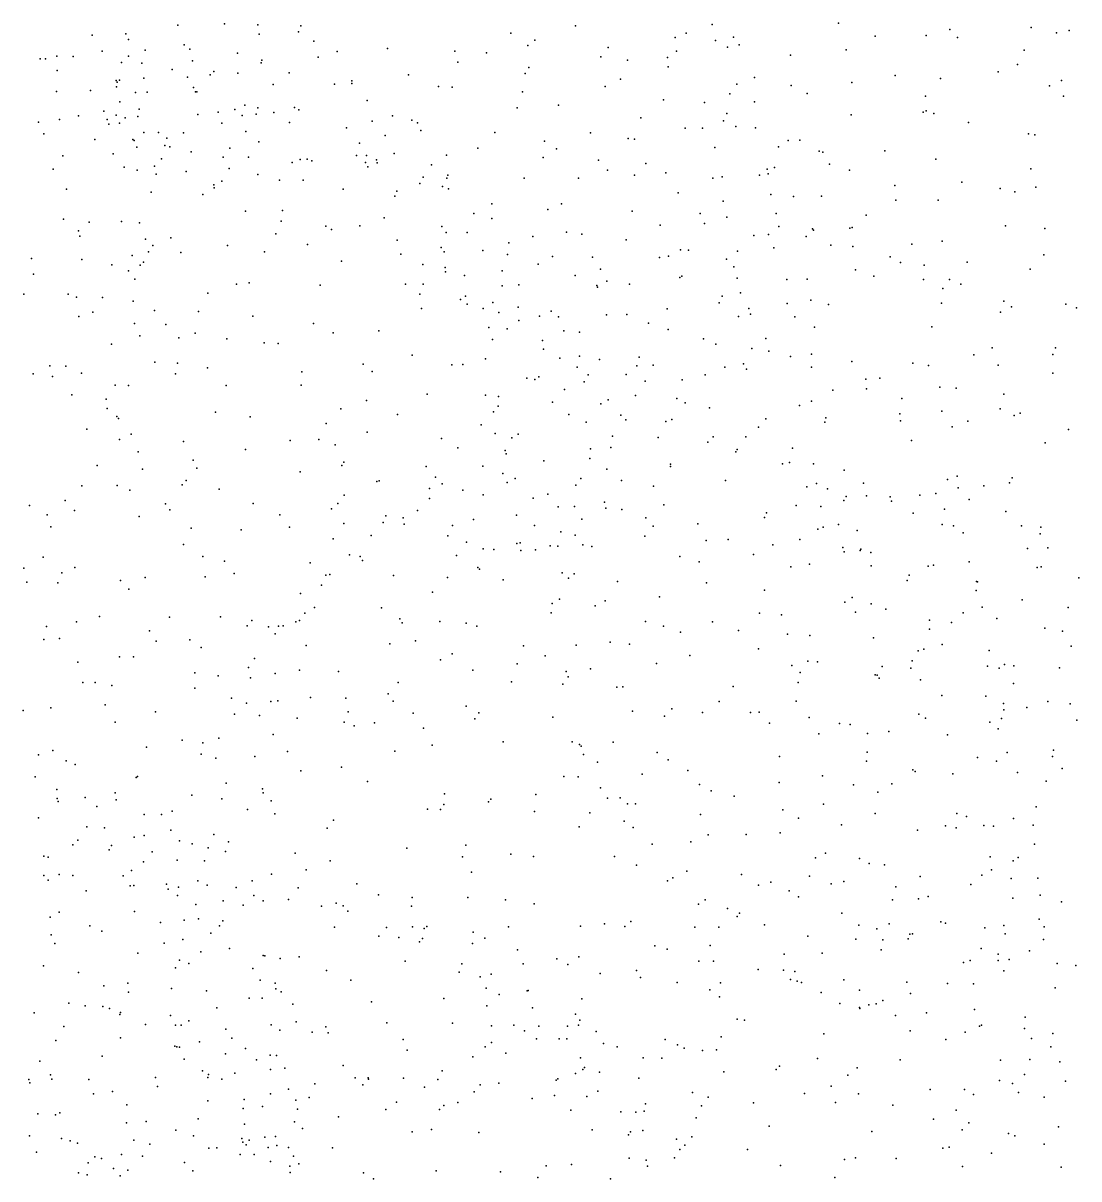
# Model space of a CAD drawing. Header units: metres. Extents: x -25 to 25, y -27.7 to 27.8.
# Drawn here: x -14.125 to -12.578, y 3.4 to 5.093 of the extents above; entities that cross this region are included whole.
import ezdxf

# ---------------------------------------------------------------- set-up
doc = ezdxf.new("R2010")
doc.units = ezdxf.units.M

msp = doc.modelspace()

# ---------------------------------------------------------------- linework, layer by layer
for p in [(-13.8983, 5.0906, 23.3593), (-13.8297, 5.0924, 24.5406), (-13.7811, 5.0908, -5.8698), (-13.7215, 5.0805, 22.0997), (-13.7182, 5.0894, -13.2187), (-13.3153, 5.0897, 22.1372), (-13.115, 5.0916, 22.0213), (-12.93, 5.0935, 15.6134), (-12.7669, 5.0843, 16.6229), (-12.6478, 5.0869, 24.297), (-12.6106, 5.0795, 9.078), (-12.5921, 5.0826, 16.4493), (-14.0239, 5.076, 22.1758), (-13.9745, 5.0777, -5.2588), (-13.9706, 5.0697, 19.9671), (-13.7792, 5.0772, -5.4919), (-13.6988, 5.0673, 24.5904), (-13.41, 5.0789, 6.2951), (-13.3751, 5.0685, 17.3903), (-13.1694, 5.0723, 17.3745), (-13.1534, 5.079, 16.129), (-13.11, 5.0682, 22.1387), (-13.0841, 5.073, 24.5821), (-12.8764, 5.0744, 16.823), (-12.8013, 5.0752, 24.399), (-12.7555, 5.0724, 16.8797), (-14.0093, 5.0525, 20.487), (-13.9461, 5.0541, 23.5353), (-13.889, 5.0616, 23.145), (-13.8808, 5.0552, 17.3647), (-13.8108, 5.0496, -3.2828), (-13.6648, 5.0517, 21.1818), (-13.591, 5.0561, 24.618), (-13.4921, 5.0524, 17.3797), (-13.4461, 5.0501, 22.2049), (-13.3855, 5.0607, -12.5688), (-13.2674, 5.0578, 22.2157), (-13.1675, 5.0526, 24.5991), (-13.0926, 5.0582, 21.7145), (-13.0757, 5.0616, -11.9837), (-13.0001, 5.0465, 17.1801), (-12.9187, 5.0546, 16.9587), (-12.6577, 5.0537, 8.9228), (-14.0999, 5.0413, 19.6257), (-14.0922, 5.041, -5.955), (-14.0755, 5.0449, 22.9636), (-14.0519, 5.0444, 17.379), (-13.981, 5.0357, 20.2228), (-13.9708, 5.0449, 20.7083), (-13.9509, 5.0349, 22.2153), (-13.8769, 5.0384, 24.4481), (-13.7761, 5.0352, 17.3547), (-13.7753, 5.039, -3.7569), (-13.6926, 5.0435, 22.1714), (-13.4879, 5.0363, 21.304), (-13.2785, 5.044, -11.7901), (-13.2393, 5.039, -12.3689), (-13.1804, 5.0433, 22.2353), (-13.1798, 5.0296, 21.4575), (-12.6676, 5.0329, 15.3329), (-14.0753, 5.0241, 23.9327), (-13.9483, 5.0127, 20.7828), (-13.9068, 5.0256, 20.875), (-13.8841, 5.0144, -11.6685), (-13.8509, 5.0178, 23.4307), (-13.8453, 5.0225, 22.2126), (-13.8105, 5.0202, 23.2103), (-13.7352, 5.0208, -5.6985), (-13.56, 5.0179, 22.2271), (-13.3892, 5.0197, 21.3518), (-13.3836, 5.0284, 22.2582), (-13.2496, 5.0116, 17.3705), (-13.0533, 5.0139, 15.8002), (-12.8469, 5.0169, 16.687), (-12.7804, 5.0124, 5.9669), (-12.6957, 5.0223, 9.201), (-14.0265, 4.9948, 24.1331), (-13.9886, 5.0096, 20.3395), (-13.9882, 5.0003, 20.423), (-13.9874, 5.0072, 20.5832), (-13.9839, 5.0097, 22.9892), (-13.8754, 4.9993, -4.1204), (-13.7584, 5.0036, 22.2305), (-13.6686, 5.0042, -11.7358), (-13.6434, 5.0052, 22.2386), (-13.6432, 5.009, 17.359), (-13.5161, 5.0007, -12.7901), (-13.4961, 4.9996, 24.5724), (-13.2721, 5.0005, 22.314), (-13.079, 5.0041, 22.0351), (-12.9992, 5.002, 24.4592), (-12.9105, 5.0064, 24.4038), (-12.6208, 5.0015, 16.4206), (-12.6031, 5.0092, 24.1896), (-14.0763, 4.9932, -4.4058), (-13.9833, 4.9784, 24.2258), (-13.9603, 4.9921, 20.1406), (-13.9434, 4.9925, -5.4306), (-13.8724, 4.9927, 23.5236), (-13.8704, 4.993, 23.0495), (-13.6208, 4.9799, -13.7578), (-13.3929, 4.993, 24.5713), (-13.1863, 4.9811, 22.3502), (-13.0891, 4.99, 17.2824), (-13.0532, 4.9781, 22.1707), (-12.9758, 4.9902, 17.0456), (-12.8026, 4.9865, 24.3081), (-12.6, 4.9865, -14.1675), (-14.0069, 4.9646, 17.3355), (-13.955, 4.9676, 20.0269), (-13.8392, 4.963, 17.3234), (-13.8149, 4.9669, 22.2961), (-13.8, 4.9732, -3.4547), (-13.7809, 4.9696, 23.0451), (-13.7574, 4.9624, 6.4316), (-13.7274, 4.9698, 23.2322), (-13.721, 4.9664, 23.1325), (-13.4011, 4.9695, 22.3681), (-13.3403, 4.9733, -14.1803), (-13.1262, 4.977, -11.8105), (-13.0938, 4.9611, 16.5159), (-12.8058, 4.9629, -14.2787), (-12.8017, 4.965, 8.7664), (-12.79, 4.9611, 16.5824), (-14.1027, 4.9482, -5.2731), (-14.0717, 4.9524, 22.6), (-14.0441, 4.9577, -2.9556), (-14.002, 4.9522, 23.9377), (-13.9992, 4.9454, 22.7964), (-13.9889, 4.9588, -5.7982), (-13.9836, 4.9467, 22.4362), (-13.9756, 4.9549, 20.5086), (-13.957, 4.9569, 23.7541), (-13.8692, 4.9597, 20.918), (-13.834, 4.947, 22.9447), (-13.8038, 4.9581, 23.4678), (-13.7833, 4.9599, 21.0446), (-13.7347, 4.948, 23.3756), (-13.6137, 4.9499, 21.2012), (-13.5837, 4.9575, 22.3521), (-13.5553, 4.9512, -13.9116), (-13.5468, 4.9475, 17.3456), (-13.2199, 4.9548, 21.4352), (-13.0983, 4.9504, -12.2101), (-12.9113, 4.959, 16.8039), (-12.7395, 4.9477, 9.4425), (-14.0947, 4.9312, 19.6192), (-13.948, 4.9332, 20.6993), (-13.9268, 4.9334, 24.1756), (-13.8898, 4.9328, 22.4504), (-13.7987, 4.9349, 22.4046), (-13.6509, 4.9403, 24.4716), (-13.5944, 4.9291, -13.0744), (-13.5423, 4.9364, 24.5015), (-13.4336, 4.9334, 21.3307), (-13.2933, 4.9328, 17.3597), (-13.1548, 4.9396, -14.2732), (-13.1295, 4.9397, 21.5734), (-13.0804, 4.9422, 21.9061), (-13.0514, 4.94, 24.4219), (-12.6515, 4.9313, 24.1428), (-12.6423, 4.9298, 9.7664), (-14.0201, 4.9231, -4.254), (-13.9642, 4.9231, 20.6091), (-13.9621, 4.9213, 24.0367), (-13.9585, 4.9117, 20.3019), (-13.9173, 4.9141, 20.8108), (-13.9143, 4.925, 22.7999), (-13.9098, 4.9125, 22.6618), (-13.8222, 4.9104, 20.9696), (-13.7794, 4.9194, 22.8681), (-13.6318, 4.9175, 23.1956), (-13.4587, 4.9105, 22.5211), (-13.3608, 4.9206, 24.4962), (-13.2383, 4.9245, 24.4796), (-13.2289, 4.9237, 22.4317), (-13.1114, 4.9115, 21.6584), (-13.0179, 4.9124, 17.0981), (-13.0037, 4.9213, 9.0283), (-12.9868, 4.9219, 16.9727), (-14.0667, 4.8989, 17.3253), (-13.9929, 4.9022, -5.6117), (-13.9223, 4.8949, 23.9252), (-13.879, 4.9049, 23.7459), (-13.8321, 4.8973, 23.6711), (-13.7945, 4.8969, 22.7081), (-13.7189, 4.8936, 21.0845), (-13.7087, 4.8941, 22.6771), (-13.6362, 4.8994, 23.0522), (-13.6219, 4.8994, 22.9388), (-13.6071, 4.8931, 17.313), (-13.5812, 4.9027, 22.5775), (-13.5046, 4.9, 22.6133), (-13.3626, 4.8966, 22.5596), (-13.3432, 4.9095, 6.1449), (-12.9582, 4.9058, 15.6631), (-12.953, 4.9044, 24.3048), (-12.862, 4.9063, 24.245), (-12.7872, 4.894, 8.5549), (-14.0808, 4.8796, -5.4479), (-13.9768, 4.8826, 17.291), (-13.9579, 4.878, 20.4529), (-13.9323, 4.884, 20.1605), (-13.8233, 4.8803, 17.2851), (-13.7306, 4.8893, 23.4867), (-13.702, 4.8919, 22.7893), (-13.6231, 4.8894, 22.8505), (-13.62, 4.8828, 23.3063), (-13.6059, 4.8888, 22.7223), (-13.5265, 4.8861, 21.2549), (-13.2817, 4.8927, 22.4946), (-13.2685, 4.8779, -12.5044), (-13.2122, 4.888, 17.3242), (-13.0345, 4.8797, 22.0511), (-13.0237, 4.8818, 22.1389), (-12.9432, 4.887, 8.7246), (-12.9138, 4.8781, 16.7146), (-12.6479, 4.88, 16.3784), (-13.93, 4.8724, 20.0697), (-13.8859, 4.8761, 24.0445), (-13.8337, 4.8618, -3.0387), (-13.7811, 4.8718, 24.2534), (-13.7492, 4.8636, 23.5733), (-13.7146, 4.8635, 17.2847), (-13.5386, 4.8678, 23.0181), (-13.504, 4.8665, 17.3181), (-13.5027, 4.8708, 22.7339), (-13.3908, 4.8662, 22.6501), (-13.3111, 4.8663, 21.3956), (-13.229, 4.871, 21.4431), (-13.1832, 4.8741, 24.3988), (-13.1141, 4.8663, 17.2635), (-13.1003, 4.8683, 22.392), (-13.0459, 4.8708, 22.3255), (-13.0332, 4.8726, 24.3169), (-12.7491, 4.8604, 16.446), (-14.0615, 4.8502, -11.4979), (-13.9372, 4.8457, 20.2448), (-13.8456, 4.8565, 20.9053), (-13.8449, 4.852, 23.807), (-13.6561, 4.8504, 24.3056), (-13.5774, 4.8473, 6.2208), (-13.5434, 4.8585, 23.1564), (-13.5105, 4.854, 24.3901), (-13.5016, 4.8508, 22.9024), (-13.1649, 4.8451, 22.4692), (-13.0291, 4.8426, 17.034), (-12.8473, 4.8556, 24.1713), (-12.6932, 4.8511, 24.0759), (-12.6713, 4.8461, -14.1499), (-12.6409, 4.8534, 10.0664), (-13.8618, 4.8422, -11.594), (-13.5803, 4.8402, -13.2884), (-13.4383, 4.8286, 21.3192), (-13.3361, 4.829, -11.6983), (-13.0992, 4.8328, 21.7957), (-12.9961, 4.8397, 24.2386), (-12.9551, 4.8402, 16.7894), (-12.8459, 4.8342, 16.566), (-12.7841, 4.8342, 9.6219), (-13.7993, 4.8178, -3.2883), (-13.7451, 4.8189, 23.6877), (-13.4646, 4.8146, -12.9357), (-13.3562, 4.8204, 24.3591), (-13.2325, 4.8179, 24.3274), (-13.1328, 4.8147, 21.6518), (-13.0934, 4.809, 9.2275), (-13.0215, 4.8145, 22.1938), (-12.8892, 4.812, 16.6394), (-14.0661, 4.8064, 19.6791), (-14.0284, 4.8017, -2.8998), (-13.981, 4.8031, 19.8632), (-13.9544, 4.801, 20.3733), (-13.7468, 4.8036, 24.0967), (-13.6816, 4.7959, 23.6288), (-13.6314, 4.7967, -11.6628), (-13.5957, 4.8081, 23.4532), (-13.5116, 4.7958, 23.2164), (-13.4379, 4.8073, 24.3273), (-13.1913, 4.7974, 21.57), (-13.1266, 4.8, 24.2686), (-13.0175, 4.7954, 16.9395), (-12.968, 4.7922, 24.1552), (-12.9131, 4.7932, -14.229), (-12.9098, 4.7941, -12.0873), (-12.6852, 4.7967, 16.3791), (-12.6273, 4.7926, 15.2002), (-14.0439, 4.7891, 17.2881), (-14.0421, 4.7815, 19.767), (-13.9458, 4.777, 20.1951), (-13.9086, 4.7792, -3.957), (-13.7548, 4.7846, 23.9504), (-13.6733, 4.791, 24.1648), (-13.5769, 4.7756, 17.2899), (-13.5051, 4.7869, -13.8196), (-13.4743, 4.7867, 6.109), (-13.3782, 4.7807, 21.3815), (-13.3284, 4.7872, 6.0399), (-13.3062, 4.7843, 24.2938), (-13.2414, 4.7759, 22.5558), (-13.054, 4.7824, 6), (-13.0328, 4.784, 22.1035), (-12.9775, 4.7808, -11.7187), (-12.9666, 4.7902, 8.5605), (-13.9414, 4.7586, 17.2652), (-13.935, 4.7676, 20.6768), (-13.8253, 4.7677, -3.6145), (-13.7712, 4.7583, 17.2614), (-13.7081, 4.7694, 23.7784), (-13.5125, 4.7649, 24.2471), (-13.5077, 4.7584, 23.3089), (-13.4513, 4.7603, 22.8542), (-13.4132, 4.7715, 22.7487), (-13.1615, 4.7614, 8.7838), (-13.15, 4.7607, -14.1786), (-13.078, 4.7594, 16.0019), (-13.0248, 4.7645, 22.2872), (-12.9413, 4.7681, 16.7174), (-12.9088, 4.7665, 24.085), (-12.8227, 4.7696, 8.4144), (-12.7778, 4.774, -11.9142), (-14.1126, 4.7489, -4.2517), (-14.0388, 4.7471, 6.2904), (-13.9654, 4.7531, 10.6162), (-13.9484, 4.7434, 20.1081), (-13.894, 4.7576, 20.8228), (-13.6582, 4.7448, 23.8803), (-13.5716, 4.7552, 21.2455), (-13.4152, 4.7546, -13.9656), (-13.349, 4.7514, 22.6902), (-13.2905, 4.7508, 21.4728), (-13.1925, 4.7501, 9.1192), (-13.1792, 4.7521, 22.4634), (-13.0939, 4.7479, 21.9175), (-12.8543, 4.7511, 15.4949), (-12.8392, 4.7428, 16.7307), (-12.7414, 4.7432, 16.4175), (-12.629, 4.7539, -11.7754), (-14.1101, 4.7255, 19.6677), (-13.9949, 4.7393, 10.8063), (-13.9708, 4.7306, 19.9803), (-13.9536, 4.7391, 20.5744), (-13.5393, 4.7401, 23.4727), (-13.5063, 4.7356, 21.302), (-13.5062, 4.7292, 24.1372), (-13.4783, 4.7238, 23.0351), (-13.4231, 4.7305, 17.3024), (-13.3704, 4.7406, 24.2319), (-13.3161, 4.7238, -12.7456), (-13.2787, 4.733, 24.1779), (-13.0833, 4.7365, 16.3303), (-12.9048, 4.732, 5.9861), (-12.8044, 4.7388, 23.9963), (-12.6488, 4.7333, 8.2816), (-13.9614, 4.7184, 20.2854), (-13.8123, 4.7111, 20.9621), (-13.7938, 4.713, 10.6484), (-13.6897, 4.7096, 17.266), (-13.5645, 4.7111, 23.7018), (-13.5386, 4.7109, 24.0542), (-13.4229, 4.7086, 24.0964), (-13.3983, 4.7101, -11.6226), (-13.2842, 4.7093, 22.6259), (-13.2832, 4.7069, 24.0879), (-13.2697, 4.7157, 17.2831), (-13.2361, 4.711, 21.6012), (-13.1624, 4.7207, 24.1114), (-13.1596, 4.7229, 21.7375), (-13.0785, 4.7197, 24.088), (-13.0059, 4.7177, 16.8664), (-12.9759, 4.7186, 16.7824), (-12.8783, 4.723, 16.5925), (-12.8052, 4.7179, 16.4765), (-12.7671, 4.718, 9.9381), (-12.7506, 4.7112, -14.098), (-14.1242, 4.6965, 17.3007), (-14.0589, 4.6963, 19.8179), (-14.0469, 4.6922, 10.2435), (-14.0088, 4.6917, 17.2638), (-13.8541, 4.6977, 6.1827), (-13.5435, 4.6966, 23.9048), (-13.4767, 4.6934, 23.6901), (-13.1005, 4.6934, 8.5616), (-13.0736, 4.6982, 22.0155), (-12.777, 4.7045, -11.6721), (-13.9639, 4.6863, 20.181), (-13.5411, 4.6753, 6.0106), (-13.484, 4.6887, 23.5913), (-13.4743, 4.6816, 23.3995), (-13.4506, 4.6756, -13.5269), (-13.4367, 4.6842, 23.9307), (-13.3996, 4.6775, 22.815), (-13.181, 4.675, 23.9728), (-13.1051, 4.6836, 22.3758), (-13.0614, 4.6755, 17.0482), (-13.0052, 4.6828, 8.438), (-12.9706, 4.6878, 16.5489), (-12.9444, 4.6814, 23.9672), (-12.779, 4.6834, -12.0707), (-12.6874, 4.6862, 16.7939), (-12.6763, 4.6778, 16.3562), (-12.5967, 4.6818, 23.8875), (-12.5812, 4.6765, 14.943), (-14.0434, 4.6637, 6.1255), (-14.0227, 4.6699, 19.9137), (-13.9323, 4.6724, 11.0142), (-13.868, 4.6711, 20.8657), (-13.7882, 4.6643, 10.9336), (-13.428, 4.6695, 23.8254), (-13.3986, 4.6581, 23.6819), (-13.3681, 4.6642, 23.8851), (-13.3512, 4.6717, 23.9732), (-13.3406, 4.6632, 17.2995), (-13.2698, 4.6664, 23.9221), (-13.2403, 4.6667, 22.5501), (-13.0765, 4.6638, 23.9343), (-13.0588, 4.667, 22.1221), (-12.9938, 4.6633, -14.1297), (-12.6924, 4.6703, 10.1996), (-13.9619, 4.6537, 20.3953), (-13.9157, 4.6518, 20.7642), (-13.8731, 4.6395, 10.222), (-13.6994, 4.6535, 6.0449), (-13.6704, 4.6397, -11.558), (-13.6038, 4.6428, 17.269), (-13.4426, 4.6476, 23.3174), (-13.4155, 4.6458, 23.5192), (-13.3324, 4.6427, 21.5214), (-13.3095, 4.641, 23.7785), (-13.2086, 4.654, 17.2467), (-13.1798, 4.6447, 21.8168), (-12.9653, 4.6482, 9.6125), (-12.7932, 4.6484, 23.9088), (-13.9955, 4.6233, 20.05), (-13.9538, 4.6356, 20.5524), (-13.897, 4.6325, 6.0481), (-13.8263, 4.6311, 17.2492), (-13.772, 4.6251, 21.0362), (-13.7512, 4.6243, -2.7917), (-13.4369, 4.6302, 22.944), (-13.364, 4.6285, -13.7815), (-13.1277, 4.631, 21.9584), (-13.1096, 4.6234, 17.1739), (-13.0367, 4.6315, -11.5475), (-13.555, 4.6071, 21.3225), (-13.3625, 4.6161, -13.3929), (-13.3098, 4.6054, -13.1938), (-13.0571, 4.6168, -12.3855), (-13.0321, 4.6127, 16.9142), (-13.0004, 4.6053, 16.034), (-12.9693, 4.6086, 16.7403), (-12.7318, 4.6077, 16.3964), (-12.7045, 4.6178, -11.5669), (-12.6156, 4.608, -12.0747), (-12.6118, 4.6177, 16.3228), (-14.0858, 4.5916, 17.2864), (-14.0627, 4.591, 5.9031), (-13.9321, 4.5967, -2.7114), (-13.8987, 4.5952, 11.1718), (-13.8548, 4.5886, -3.5988), (-13.6269, 4.5941, 10.9368), (-13.4965, 4.593, 17.2841), (-13.4808, 4.5932, 21.3951), (-13.4473, 4.6017, 23.0994), (-13.3386, 4.6029, 9.013), (-13.3128, 4.5897, 8.7564), (-13.2802, 4.6005, 21.7203), (-13.2254, 4.5916, 22.4779), (-13.222, 4.604, -12.7781), (-13.2015, 4.5925, 21.9402), (-13.0967, 4.5894, 22.2485), (-13.069, 4.5945, 23.8485), (-12.9696, 4.5897, 16.3882), (-12.9103, 4.5976, -12.2457), (-12.8211, 4.5952, 5.9668), (-12.798, 4.5919, 15.2476), (-12.6957, 4.5924, 23.8631), (-14.1105, 4.5795, -11.3885), (-14.0822, 4.5759, -2.6749), (-14.0393, 4.5805, -4.065), (-13.9017, 4.5798, 20.8136), (-13.7167, 4.5827, 10.2564), (-13.6136, 4.5831, 10.3936), (-13.3866, 4.5734, 23.4154), (-13.3693, 4.5754, 21.5927), (-13.2971, 4.5785, 23.6163), (-13.2411, 4.5789, 9.3558), (-13.1254, 4.5783, 8.4307), (-13.0647, 4.5864, 17.0494), (-12.8898, 4.5721, 9.9163), (-12.8696, 4.5736, 15.4865), (-12.6159, 4.5806, 23.831), (-13.9901, 4.5632, 20.1913), (-13.9705, 4.5627, 20.4004), (-13.8276, 4.5628, 5.9292), (-13.7177, 4.5629, 21.1349), (-13.3751, 4.5713, 22.7894), (-13.3316, 4.5566, 22.6776), (-13.3027, 4.5678, -13.645), (-13.2131, 4.569, 23.6983), (-13.1589, 4.5708, -13.9555), (-12.9384, 4.5557, 23.8359), (-12.8887, 4.5576, 16.6078), (-12.7813, 4.5602, -13.9355), (-12.7573, 4.5585, -12.1597), (-14.0539, 4.549, 20.0018), (-14.0032, 4.5424, 11.3457), (-13.622, 4.5408, 21.2833), (-13.5327, 4.5501, 11.1184), (-13.4473, 4.5485, 11.3385), (-13.4284, 4.5466, 23.2439), (-13.349, 4.5382, 21.8255), (-13.2676, 4.5417, 22.5488), (-13.2273, 4.5481, 17.2437), (-13.167, 4.5436, 22.1667), (-12.9695, 4.5399, 9.7774), (-12.8373, 4.5438, 23.8357), (-12.6874, 4.5497, 14.8892), (-14.0017, 4.5289, 9.9931), (-13.8429, 4.5235, 10.0545), (-13.6595, 4.5283, 11.4331), (-13.4354, 4.5242, 23.0162), (-13.4286, 4.5326, 11.497), (-13.2782, 4.536, 5.9254), (-13.1548, 4.5371, 9.5297), (-13.119, 4.5301, 23.7518), (-12.9871, 4.5334, 16.8249), (-12.8399, 4.5209, 16.5436), (-12.7784, 4.525, 16.4545), (-12.6928, 4.5287, 16.3746), (-12.6637, 4.5219, 10.45), (-13.9875, 4.5172, 20.3044), (-13.9855, 4.5141, 17.27), (-13.7921, 4.5169, -3.2941), (-13.6807, 4.5071, 10.1143), (-13.5761, 4.5201, 21.3603), (-13.4539, 4.5051, 5.8867), (-13.3251, 4.5203, 21.9343), (-13.2998, 4.509, 10.8742), (-13.2488, 4.5192, 8.5071), (-13.2418, 4.5123, 22.4455), (-13.183, 4.5097, -13.773), (-13.1741, 4.513, -13.0314), (-13.0365, 4.5137, 11.1895), (-12.9499, 4.509, 16.1742), (-12.9483, 4.5154, 16.7234), (-12.839, 4.511, 16.5307), (-12.7403, 4.5104, -13.7797), (-12.6725, 4.5186, 16.6667), (-14.0318, 4.4987, 20.1492), (-13.9668, 4.4914, 20.5145), (-13.621, 4.4942, 17.2897), (-13.4333, 4.4923, 21.7425), (-13.3995, 4.4913, 22.85), (-13.261, 4.4883, 22.1537), (-13.1137, 4.4875, 11.6692), (-13.0659, 4.4873, -11.4178), (-13.0471, 4.5014, 5.9433), (-12.7635, 4.502, 23.8066), (-12.5929, 4.4984, 14.7057), (-13.984, 4.4836, 11.55), (-13.8899, 4.4807, -2.5423), (-13.7335, 4.4821, 17.2767), (-13.6915, 4.4834, 21.203), (-13.6675, 4.4756, 11.6591), (-13.512, 4.4849, 17.2994), (-13.488, 4.4712, 21.5507), (-13.4086, 4.4859, 21.8728), (-13.2933, 4.47, 17.2799), (-13.2637, 4.4718, 11.7438), (-13.1942, 4.4866, 23.6372), (-13.1216, 4.4795, -13.2729), (-12.9972, 4.4709, 11.0206), (-12.8228, 4.4819, -11.4001), (-12.6271, 4.4788, -13.6118), (-13.9563, 4.4653, 20.6248), (-13.8759, 4.4532, 20.8782), (-13.7993, 4.4691, 21.0233), (-13.4183, 4.4673, 23.1906), (-13.4172, 4.4625, 9.0524), (-13.2945, 4.4558, 10.591), (-13.0806, 4.4657, 23.7007), (-13.0785, 4.4689, 17.095), (-14.0164, 4.4455, -3.9118), (-13.9501, 4.4399, -3.7192), (-13.8703, 4.4413, 5.8144), (-13.719, 4.4361, -11.4448), (-13.6578, 4.4456, 21.273), (-13.6552, 4.4502, -2.4191), (-13.5342, 4.444, 21.4731), (-13.4511, 4.4447, -11.4453), (-13.3618, 4.4522, 10.4068), (-13.2695, 4.4399, 22.225), (-13.1762, 4.4474, 17.219), (-13.1762, 4.444, 10.7852), (-13.012, 4.4481, -12.571), (-13.002, 4.4499, 8.1748), (-12.9666, 4.4478, -13.6847), (-12.9216, 4.4387, -12.4266), (-13.8862, 4.4237, 17.282), (-13.6066, 4.422, 21.3691), (-13.6032, 4.423, -2.9285), (-13.5204, 4.4285, 21.66), (-13.422, 4.4336, -2.4952), (-13.4154, 4.4206, 23.0917), (-13.4039, 4.4265, 10.2516), (-13.3076, 4.4265, 23.414), (-13.2479, 4.4233, 22.3423), (-13.0955, 4.4237, 9.7727), (-12.9623, 4.4192, -13.2758), (-12.8933, 4.4198, 16.0125), (-12.77, 4.4247, 11.1403), (-12.7562, 4.4298, 11.3354), (-12.6795, 4.4199, 10.6469), (-12.6756, 4.4276, 23.775), (-14.0389, 4.4157, 20.2568), (-13.9873, 4.4162, 20.4389), (-13.9689, 4.4093, 17.2908), (-13.892, 4.4169, -3.522), (-13.8377, 4.4109, 20.964), (-13.5296, 4.4119, 21.7537), (-13.5107, 4.4185, 21.8438), (-13.4807, 4.4095, -2.2714), (-13.4508, 4.4027, 22.0402), (-13.3561, 4.4033, 22.1672), (-13.3149, 4.4164, 22.614), (-13.2012, 4.4151, 23.5676), (-12.9766, 4.414, 9.9978), (-12.9459, 4.4111, 16.7609), (-12.7875, 4.4045, 14.8388), (-12.7547, 4.4125, -13.4277), (-12.7169, 4.4157, 16.5203), (-14.1155, 4.3868, 20.0469), (-14.0633, 4.394, 11.7268), (-13.9163, 4.3893, 20.8082), (-13.788, 4.3898, 21.0548), (-13.6636, 4.3897, -2.1768), (-13.6547, 4.4018, 9.9806), (-13.5294, 4.3972, 17.322), (-13.3774, 4.3975, 9.328), (-13.3169, 4.3853, -2.1793), (-13.2727, 4.3915, 22.4322), (-13.1861, 4.3878, -11.3467), (-12.992, 4.3867, -12.7702), (-12.9558, 4.3854, -13.0517), (-12.922, 4.3942, 15.4055), (-12.9186, 4.3998, 15.7414), (-12.8891, 4.401, 16.657), (-12.8543, 4.3996, 10.6827), (-12.8523, 4.3932, 11.7077), (-12.8107, 4.402, 23.7585), (-12.7382, 4.3957, 10.9594), (-14.0896, 4.3731, 20.136), (-14.0499, 4.3796, 17.3259), (-13.9548, 4.3708, 20.6609), (-13.9099, 4.3803, 11.8229), (-13.7486, 4.3733, 11.8758), (-13.6731, 4.382, 17.3152), (-13.5936, 4.3715, 21.6033), (-13.5682, 4.3686, 21.9271), (-13.5468, 4.3795, -2.0668), (-13.402, 4.3727, 17.3322), (-13.3407, 4.385, -2.6173), (-13.2711, 4.3828, -2.336), (-13.2475, 4.3808, 23.4823), (-13.2124, 4.3689, 10.4403), (-13.0385, 4.3692, -1.9237), (-13.0353, 4.3761, 17.0174), (-12.8204, 4.3756, 16.5492), (-12.7748, 4.3814, 16.3678), (-12.6846, 4.378, 16.4067), (-14.0843, 4.3558, -11.3656), (-13.8789, 4.3536, 20.8882), (-13.8055, 4.3513, -3.2689), (-13.7346, 4.3549, 21.1764), (-13.6552, 4.3605, 21.3116), (-13.5975, 4.3618, 11.9203), (-13.5668, 4.3595, 5.7979), (-13.4958, 4.3574, 22.1065), (-13.4647, 4.3664, 10.0665), (-13.3755, 4.3577, 23.1994), (-13.3061, 4.3667, 8.3666), (-13.2018, 4.3565, 17.2418), (-13.136, 4.36, 8.1849), (-12.9604, 4.3522, 10.2892), (-12.9522, 4.3553, 10.4942), (-12.9299, 4.359, 5.9097), (-12.778, 4.359, -13.2033), (-12.7613, 4.3573, -12.3918), (-12.6616, 4.3573, 14.6362), (-12.6334, 4.3551, 11.2519), (-13.6704, 4.3379, -3.062), (-13.6148, 4.3429, 21.8021), (-13.5028, 4.3422, 8.9925), (-13.3368, 4.3484, 5.8254), (-13.3159, 4.3432, 11.9785), (-13.2136, 4.3418, -1.8145), (-13.1239, 4.3354, 10.2191), (-13.0919, 4.3368, -2.1317), (-12.9867, 4.3368, -1.6952), (-12.9028, 4.3501, 23.7252), (-12.7471, 4.3466, 16.4817), (-12.6343, 4.3454, 11.4627), (-13.8902, 4.3298, 17.3296), (-13.4751, 4.3332, 17.3492), (-13.4506, 4.3233, 9.8855), (-13.4349, 4.3225, 8.5521), (-13.4013, 4.3312, 22.9315), (-13.3964, 4.3322, 23.0819), (-13.3958, 4.3211, 9.5213), (-13.3743, 4.3218, 22.8486), (-13.3528, 4.3277, 22.7397), (-13.3413, 4.3274, 22.3346), (-13.3047, 4.3292, 23.3726), (-13.2913, 4.3266, 9.9405), (-13.0261, 4.3294, 23.6561), (-12.9235, 4.3255, 15.1187), (-12.9215, 4.3189, 16.7912), (-12.898, 4.3207, -11.2124), (-12.8972, 4.3229, 11.9095), (-12.8828, 4.3179, -12.8805), (-12.653, 4.324, 11.6487), (-12.623, 4.3246, 5.827), (-14.0956, 4.3114, -3.9715), (-13.8618, 4.3123, -2.2056), (-13.8299, 4.3051, -11.3758), (-13.7042, 4.3027, 21.252), (-13.6468, 4.3144, 21.4677), (-13.6312, 4.3122, 9.8042), (-13.6274, 4.3064, 21.9639), (-13.4898, 4.3134, 8.7049), (-13.1626, 4.3121, 23.5407), (-13.1344, 4.3045, -2.3118), (-13.0544, 4.315, 11.9957), (-12.9727, 4.3009, 16.9182), (-12.7384, 4.3041, 23.7321), (-14.1242, 4.2949, 17.3833), (-14.0684, 4.2881, 9.5637), (-14.0492, 4.2961, 20.333), (-13.8157, 4.2872, 17.3503), (-13.6813, 4.285, 21.5759), (-13.6754, 4.2859, 21.8328), (-13.5822, 4.2841, 17.368), (-13.4587, 4.296, 12.0587), (-13.456, 4.2935, -1.8384), (-13.3352, 4.288, 23.255), (-13.3176, 4.2866, 22.5787), (-12.9996, 4.2972, 17.0004), (-12.8822, 4.2986, 7.975), (-12.8266, 4.2847, 16.6209), (-12.7987, 4.298, -13.0087), (-12.7905, 4.2995, -12.5479), (-12.639, 4.2958, 23.7258), (-12.6329, 4.2972, 16.4143), (-14.1196, 4.2743, 20.1356), (-14.074, 4.2734, -2.284), (-13.9823, 4.2771, 17.3577), (-13.9464, 4.2813, 20.7252), (-13.8582, 4.2822, 20.946), (-13.6876, 4.2702, 21.6838), (-13.5029, 4.2813, -2.8622), (-13.4217, 4.2779, 22.312), (-13.3259, 4.2806, 22.4179), (-13.2541, 4.2757, 23.4246), (-13.1235, 4.2736, 17.2007), (-12.8294, 4.2771, 16.0667), (-12.7278, 4.2753, 16.2554), (-12.7264, 4.2748, -1.9362), (-12.5776, 4.2811, -13.1204), (-13.9703, 4.2643, 20.6286), (-13.7185, 4.2579, -2.038), (-13.5251, 4.2601, 9.5888), (-13.1925, 4.2531, -2.4677), (-13.0384, 4.2626, 17.083), (-12.91, 4.2519, 12.0477), (-12.7281, 4.2624, 16.5103), (-13.6979, 4.2372, 17.3748), (-13.5997, 4.2369, 22.1724), (-13.3495, 4.2434, 22.7552), (-13.3391, 4.2496, 8.2561), (-13.2865, 4.24, 23.3503), (-13.272, 4.2471, -1.6492), (-12.9209, 4.245, 23.6739), (-12.8823, 4.2428, 14.8929), (-12.8606, 4.2351, 16.704), (-12.7194, 4.2378, -12.7597), (-12.6606, 4.2487, -12.9531), (-12.5933, 4.2373, -12.5803), (-14.0466, 4.2165, 20.4022), (-14.0131, 4.224, 20.4824), (-13.9106, 4.2232, 17.3764), (-13.836, 4.2239, 21.0089), (-13.7898, 4.2182, 12.1669), (-13.7255, 4.2166, 21.5365), (-13.7202, 4.2185, 21.364), (-13.7122, 4.229, 21.9605), (-13.573, 4.2209, 9.2566), (-13.5145, 4.2167, -11.2809), (-13.351, 4.2296, 23.1614), (-13.2129, 4.2168, 8.0833), (-13.1146, 4.2162, -1.5568), (-13.0458, 4.2293, 5.8407), (-13.0135, 4.2266, 23.6082), (-12.9051, 4.2308, 15.8005), (-12.7968, 4.219, 23.6882), (-12.7474, 4.2294, 11.9829), (-12.6978, 4.2214, -1.7901), (-14.0908, 4.2095, 17.4056), (-13.9397, 4.2032, 9.4666), (-13.7966, 4.2105, 17.3798), (-13.7652, 4.2089, 21.1572), (-13.7557, 4.199, 9.5085), (-13.7509, 4.2101, 21.7686), (-13.7438, 4.2107, 21.6498), (-13.5694, 4.2152, 12.1595), (-13.4755, 4.2147, 8.4002), (-13.46, 4.2101, 22.363), (-13.1863, 4.2101, 23.4646), (-13.1614, 4.2013, 12.1615), (-13.0766, 4.2036, 23.5553), (-12.7965, 4.2059, 14.7185), (-12.7642, 4.2154, 16.5896), (-12.6276, 4.207, 16.4571), (-12.6015, 4.203, -10.1952), (-14.0947, 4.1904, 20.2759), (-14.0719, 4.1919, 9.3795), (-13.93, 4.188, 20.8061), (-13.8806, 4.1903, 20.9155), (-13.5877, 4.1842, 8.7922), (-13.5499, 4.1888, 22.2874), (-13.3145, 4.1822, -11.1918), (-13.2648, 4.1867, 17.3265), (-13.2365, 4.1837, 23.3886), (-13.0046, 4.1986, 7.9312), (-12.972, 4.1962, 16.9896), (-12.8788, 4.1931, 16.7967), (-12.7781, 4.1834, -10.1842), (-13.9836, 4.1654, 20.5952), (-13.8643, 4.1787, -3.2818), (-13.7103, 4.1816, 22.0959), (-13.4961, 4.1694, 5.7577), (-13.3919, 4.1812, 22.4646), (-13.3599, 4.1664, 22.9439), (-13.1481, 4.167, 17.246), (-13.0474, 4.1769, 17.1349), (-12.813, 4.1741, -10.9771), (-12.8047, 4.1766, -2.1122), (-12.709, 4.1742, -9.9868), (-12.5888, 4.1809, 5.7619), (-14.045, 4.1572, 12.2206), (-13.9635, 4.165, 20.6801), (-13.7946, 4.1497, -11.3126), (-13.7859, 4.1626, 21.8606), (-13.5135, 4.1607, 17.4084), (-13.401, 4.1547, -1.6008), (-13.1965, 4.1552, -11.0756), (-12.9982, 4.1524, 23.571), (-12.9747, 4.159, 15.2501), (-12.9609, 4.1578, 12.1813), (-12.866, 4.1511, -10.3482), (-12.8241, 4.1488, 23.6392), (-12.822, 4.1593, 15.955), (-12.7115, 4.1515, 7.7807), (-12.6946, 4.1484, -10.4833), (-12.6866, 4.1541, 23.6657), (-12.6731, 4.1522, 16.5451), (-12.6059, 4.1489, 14.1086), (-13.8734, 4.1418, 17.4378), (-13.8393, 4.1375, 21.016), (-13.7918, 4.1346, 21.7228), (-13.7558, 4.1408, 21.561), (-13.7202, 4.1458, 17.4338), (-13.663, 4.1437, 9.1492), (-13.4658, 4.1458, -2.7955), (-13.3289, 4.1439, 23.1138), (-13.3261, 4.136, 22.6834), (-13.2934, 4.1476, 23.2395), (-12.9863, 4.142, 17.0535), (-12.8762, 4.1389, 7.8212), (-12.8734, 4.1383, 16.8608), (-12.8705, 4.1338, -10.8384), (-12.8098, 4.1316, 12.1541), (-14.0377, 4.1276, -3.6308), (-14.0195, 4.1276, 20.4952), (-13.9952, 4.1234, -2.1289), (-13.8735, 4.1194, 9.2995), (-13.5752, 4.1274, 17.4565), (-13.4093, 4.1285, 17.4117), (-13.3342, 4.1251, 22.8699), (-13.2551, 4.1205, 5.7677), (-13.246, 4.121, 23.3157), (-13.0845, 4.1218, 17.1944), (-12.9892, 4.1276, -1.4534), (-12.6736, 4.126, 14.4107), (-13.8197, 4.1045, 5.7277), (-13.7619, 4.0996, 21.2092), (-13.7515, 4.1007, 21.4162), (-13.7041, 4.1056, -3.0169), (-13.6522, 4.1047, 22.2395), (-13.5901, 4.1111, 8.4709), (-13.5827, 4.1004, 22.3249), (-13.105, 4.0998, 23.4601), (-12.992, 4.1004, -10.5796), (-12.7784, 4.1085, 16.718), (-12.7138, 4.1076, -1.641), (-12.6233, 4.0997, 12.0735), (-14.1251, 4.0864, -3.8637), (-14.0843, 4.0906, 18.7277), (-14.0048, 4.0949, 5.6908), (-13.9312, 4.0844, 20.8136), (-13.8152, 4.0814, 21.9688), (-13.7977, 4.0973, 21.6227), (-13.6485, 4.0847, 8.6788), (-13.5536, 4.0827, -1.6844), (-13.4758, 4.0929, 8.2069), (-13.4571, 4.0833, 12.3007), (-13.2319, 4.0856, -2.571), (-13.174, 4.0892, 7.925), (-13.1291, 4.0838, -10.8838), (-13.0591, 4.0836, -2.4185), (-13.0461, 4.0839, -10.741), (-12.8124, 4.0812, 16.805), (-12.6879, 4.0968, -10.655), (-12.6877, 4.0875, 16.6262), (-12.654, 4.0909, -9.7747), (-12.5906, 4.0962, -11.2674), (-13.9904, 4.0693, 20.5833), (-13.7787, 4.0792, 22.0977), (-13.7236, 4.0752, 8.9992), (-13.6544, 4.0693, 5.7132), (-13.6399, 4.0643, 17.5026), (-13.6102, 4.0685, 12.323), (-13.4631, 4.0742, 17.4528), (-13.3485, 4.0767, 8.0439), (-13.1852, 4.0782, 23.3647), (-13.0312, 4.0681, 23.4863), (-12.9728, 4.0765, 15.4546), (-12.9285, 4.0674, 15.7084), (-12.9129, 4.0659, 14.9079), (-12.8025, 4.0751, 23.5953), (-12.708, 4.0693, 16.0936), (-12.6912, 4.0748, -10.8916), (-12.5806, 4.0725, 13.1324), (-13.7587, 4.0514, 21.3062), (-13.5384, 4.0609, 17.4983), (-12.9588, 4.0526, -10.2018), (-12.8874, 4.0529, 23.5652), (-12.8561, 4.0556, 5.7643), (-12.7701, 4.0509, 14.6072), (-12.6958, 4.0598, -2.0838), (-13.9441, 4.0329, 12.3686), (-13.892, 4.0431, 20.9094), (-13.8617, 4.0393, 21.8878), (-13.8381, 4.0459, -3.1682), (-13.5254, 4.036, 22.4279), (-13.4216, 4.0404, -11.0658), (-13.3202, 4.0408, 22.6413), (-13.3096, 4.0367, 22.9795), (-13.3069, 4.0341, 22.8199), (-13.2604, 4.04, 23.2097), (-14.1024, 4.0218, 18.5107), (-14.0817, 4.0278, 18.904), (-14.0621, 4.0127, 17.5682), (-13.8639, 4.0224, 21.739), (-13.8427, 4.0169, 21.0293), (-13.7854, 4.0194, 21.4497), (-13.7378, 4.0266, 17.5336), (-13.5801, 4.027, -11.1565), (-13.3039, 4.0223, 17.4175), (-13.1956, 4.0251, 17.33), (-13.1795, 4.0141, 23.3071), (-13.0165, 4.0191, 17.1705), (-12.8878, 4.0256, 17.0011), (-12.726, 4.0178, 23.5753), (-12.6825, 4.0249, 7.663), (-12.6161, 4.0193, 16.6222), (-12.6146, 4.0286, 13.6951), (-14.0486, 4.0076, 20.45), (-13.7178, 3.9982, 22.2621), (-13.6586, 4.0033, 8.3691), (-13.283, 4.0108, -10.8958), (-13.1509, 3.9985, 5.7292), (-12.8888, 4.0124, 7.7209), (-12.821, 3.9998, -2.2189), (-12.8178, 3.9971, 16.9172), (-12.6984, 4.0121, 16.7154), (-12.6023, 4.0016, -11.1219), (-14.1074, 3.9895, 20.2903), (-13.9593, 3.9886, 18.7127), (-13.9574, 3.99, 20.7374), (-13.8276, 3.9801, 17.5791), (-13.6202, 3.9823, 17.5739), (-13.3324, 3.99, 5.6956), (-13.3115, 3.9893, -1.4047), (-13.2179, 3.9934, 12.3789), (-13.0171, 3.9812, 23.4376), (-12.9535, 3.9908, 23.4949), (-12.8516, 3.9789, 23.5231), (-12.7626, 3.994, 16.8388), (-12.6676, 3.9955, -9.6125), (-12.6258, 3.9831, 13.3175), (-14.0759, 3.9709, 18.4278), (-13.9904, 3.9659, 20.595), (-13.8777, 3.9625, 21.665), (-13.7743, 3.9719, 22.1932), (-13.7733, 3.9661, 21.2502), (-13.5074, 3.9645, -1.5267), (-13.3734, 3.9633, 22.5593), (-13.279, 3.9733, 22.7528), (-13.1337, 3.978, -10.3459), (-13.1165, 3.9687, 23.3411), (-12.908, 3.9777, 12.3636), (-12.8721, 3.9669, 15.8233), (-14.0753, 3.9575, 20.3744), (-14.0735, 3.953, 17.6604), (-14.0339, 3.9592, 18.8872), (-14.0172, 3.9459, 9.0377), (-13.9888, 3.9558, 18.4837), (-13.8337, 3.957, 8.9358), (-13.7617, 3.9543, 8.6493), (-13.5083, 3.9487, -2.7109), (-13.4431, 3.9526, 22.4905), (-13.4393, 3.9565, 17.5363), (-13.2687, 3.9582, 22.9253), (-13.25, 3.9585, 23.0541), (-13.2394, 3.9498, -10.5227), (-13.2273, 3.9498, 23.1461), (-13.083, 3.9609, 17.2606), (-12.9519, 3.9495, 15.6088), (-12.6401, 3.9456, -9.4529), (-14.1024, 3.9292, 18.3427), (-13.9475, 3.934, 5.6336), (-13.9221, 3.9343, 20.8414), (-13.9064, 3.9392, 17.6442), (-13.7963, 3.9416, -11.1656), (-13.756, 3.9353, -1.7998), (-13.5322, 3.9419, 12.4374), (-13.5134, 3.9413, -10.9907), (-13.3756, 3.9385, -2.5967), (-13.2945, 3.9367, 22.6252), (-13.1322, 3.9341, 17.3238), (-13.0116, 3.9411, 17.2053), (-12.9887, 3.929, 5.7156), (-12.8761, 3.9356, 17.0647), (-12.7563, 3.9355, 14.138), (-12.7423, 3.9315, 13.9711), (-12.6734, 3.9282, 16.7955), (-14.0317, 3.9162, 20.4728), (-14.006, 3.9149, 18.3827), (-13.9084, 3.9113, 18.4884), (-13.6795, 3.9141, 17.6665), (-13.6701, 3.926, 22.3332), (-13.3099, 3.9162, 17.4904), (-13.244, 3.9244, -2.5097), (-13.2311, 3.9151, 22.8439), (-12.9257, 3.9191, -7.9858), (-12.773, 3.9178, 14.3641), (-12.7574, 3.9145, -7.8733), (-12.7171, 3.9183, -1.459), (-12.7029, 3.9169, 12.3467), (-12.6448, 3.9184, 23.4902), (-14.045, 3.8966, 18.9489), (-13.9621, 3.9012, -1.9665), (-13.9476, 3.9032, 20.7646), (-13.896, 3.8955, 21.7282), (-13.8455, 3.9048, 22.1084), (-13.1462, 3.8942, 23.2037), (-13.1208, 3.9045, -10.1823), (-13.0652, 3.905, 23.311), (-13.0154, 3.9073, -8.1862), (-12.8144, 3.911, -9.706), (-14.0523, 3.8898, -3.5368), (-13.9988, 3.8824, 12.4928), (-13.9955, 3.8887, 17.7273), (-13.9359, 3.8797, 18.3518), (-13.8772, 3.891, 22.0241), (-13.854, 3.8855, 18.4238), (-13.8283, 3.8798, 21.4834), (-13.8242, 3.8941, 21.0721), (-13.7264, 3.8776, 5.6158), (-13.5626, 3.8849, 17.7067), (-13.4764, 3.8894, 17.633), (-13.2031, 3.8908, 22.9909), (-12.949, 3.8776, 7.6419), (-12.6425, 3.8909, 13.0096), (-14.0949, 3.8731, 18.2283), (-14.0883, 3.8718, 17.801), (-13.9485, 3.8649, -3.2767), (-13.8991, 3.8671, 21.9392), (-13.8591, 3.8663, 17.7527), (-13.6749, 3.8661, 17.7382), (-13.4809, 3.8721, 22.4699), (-13.41, 3.8761, -10.747), (-13.3772, 3.8726, 17.578), (-13.2584, 3.8725, -10.3334), (-12.9639, 3.8709, 15.3473), (-12.899, 3.8699, 23.4104), (-12.885, 3.8626, 17.1423), (-12.8627, 3.8607, 14.7157), (-12.7076, 3.8723, 16.9183), (-12.674, 3.8661, 13.5799), (-12.6665, 3.8713, 13.1682), (-14.0946, 3.8446, 18.0619), (-14.0723, 3.8463, 17.9348), (-14.0524, 3.8446, 18.1497), (-13.9784, 3.8444, 17.809), (-13.9664, 3.8524, 20.6757), (-13.761, 3.847, 22.249), (-13.7104, 3.853, 18.5556), (-13.4679, 3.8499, 5.5892), (-13.2259, 3.8598, 22.6646), (-13.1521, 3.8513, 17.3872), (-13.072, 3.8462, -10.0141), (-12.9726, 3.8438, -1.2573), (-12.8101, 3.8436, 23.4024), (-12.7199, 3.8451, 5.6099), (-12.7056, 3.8529, 23.4311), (-14.0886, 3.8381, 20.2982), (-13.9684, 3.8297, 18.1616), (-13.9628, 3.8303, 18.918), (-13.9148, 3.832, 20.8501), (-13.8971, 3.8276, 17.8888), (-13.8688, 3.8369, 18.8037), (-13.8554, 3.8308, 18.2498), (-13.8128, 3.8273, 17.8723), (-13.7894, 3.8372, 18.3082), (-13.7217, 3.827, 8.1783), (-13.6358, 3.8324, 22.3792), (-13.1808, 3.8368, 12.4936), (-13.1726, 3.8412, 22.8287), (-13.0474, 3.8307, -8.3893), (-13.0289, 3.8349, 23.255), (-12.9405, 3.8325, 23.3473), (-12.9222, 3.8359, 15.0144), (-12.8458, 3.8282, -9.5792), (-12.7361, 3.8317, -8.219), (-12.677, 3.8402, -2.1383), (-12.6379, 3.8408, -9.1899), (-14.0329, 3.8224, 5.5587), (-13.9126, 3.8249, 21.7739), (-13.8987, 3.8155, 18.1014), (-13.7867, 3.8155, 18.751), (-13.7362, 3.8098, -1.6177), (-13.6041, 3.8163, -1.4657), (-13.5549, 3.8128, 17.8325), (-13.4734, 3.8128, 12.5096), (-13.0024, 3.8223, 17.2648), (-12.9887, 3.8138, -9.8846), (-12.8126, 3.8105, -8.4323), (-12.7985, 3.8143, 17.0777), (-12.6744, 3.8116, 13.3541), (-12.6346, 3.8162, 16.891), (-13.8721, 3.8025, 20.9484), (-13.8317, 3.8078, 17.994), (-13.8024, 3.8016, 12.545), (-13.7734, 3.8075, 18.0887), (-13.6875, 3.7998, 18.1205), (-13.6663, 3.8043, 18.3401), (-13.6558, 3.8005, 17.9436), (-13.5559, 3.7999, -2.6624), (-13.418, 3.809, -10.5764), (-13.376, 3.8035, 22.5413), (-13.1354, 3.8029, 22.9541), (-13.1255, 3.809, -1.2294), (-13.0926, 3.7963, 23.0645), (-12.8508, 3.8091, -2.2587), (-12.6032, 3.8062, -1.4126), (-14.0853, 3.784, -8.5255), (-14.072, 3.7911, -1.9471), (-13.962, 3.7922, -11.0986), (-13.9235, 3.7762, 8.6444), (-13.889, 3.7795, 22.0808), (-13.8682, 3.7812, 18.877), (-13.8324, 3.7786, -3.0377), (-13.6489, 3.7924, 18.2434), (-13.2344, 3.7773, -10.1351), (-13.0787, 3.7847, 5.5824), (-13.0752, 3.7897, 17.349), (-12.9249, 3.7895, 17.2141), (-12.7799, 3.7769, 15.8818), (-12.6356, 3.7807, 23.3483), (-14.0273, 3.7712, 20.4403), (-14.0096, 3.7635, 19.0143), (-13.8498, 3.7605, -1.7189), (-13.8374, 3.7709, 21.4687), (-13.6686, 3.7692, 18.7135), (-13.5924, 3.7687, 18.6514), (-13.5544, 3.7695, 18.0954), (-13.5374, 3.767, 18.4469), (-13.5332, 3.7701, 17.9716), (-13.4656, 3.7619, 22.4848), (-13.4135, 3.7698, 17.7557), (-13.3082, 3.7708, 22.5789), (-13.2731, 3.7738, 17.5655), (-13.243, 3.7701, 7.6948), (-13.1406, 3.769, 17.4295), (-13.1054, 3.7693, 22.8005), (-13.0385, 3.7726, -8.5908), (-12.9, 3.7723, 23.2758), (-12.8738, 3.7667, -8.6571), (-12.8559, 3.7742, -9.4102), (-12.8254, 3.7591, -9.026), (-12.8215, 3.7593, 14.0029), (-12.773, 3.7749, 23.3235), (-12.7157, 3.7682, 12.5174), (-12.6876, 3.7718, 7.4841), (-12.6858, 3.7594, -7.9029), (-12.6286, 3.7695, 16.0435), (-14.084, 3.7581, 20.2668), (-14.0784, 3.745, -3.5877), (-13.9182, 3.7458, -8.8411), (-13.891, 3.7511, -8.6551), (-13.6039, 3.7561, 22.4092), (-13.5742, 3.7538, 7.9018), (-13.5441, 3.7477, 18.5854), (-13.5397, 3.7527, 18.2508), (-13.4665, 3.7454, -1.2641), (-13.4485, 3.7529, 17.8466), (-13.1994, 3.7418, 17.5194), (-13.1181, 3.7423, -7.9466), (-12.9747, 3.7558, 23.1847), (-12.9047, 3.7515, -8.8396), (-12.8652, 3.7507, 14.8395), (-12.8276, 3.7519, 17.164), (-12.6297, 3.7509, 16.9573), (-13.9569, 3.7309, 20.6635), (-13.8645, 3.7331, 21.5636), (-13.8226, 3.7378, 21.0349), (-13.7733, 3.7278, 21.2748), (-13.7707, 3.727, -2.8971), (-13.7203, 3.7259, -8.6363), (-13.4006, 3.7357, -10.2838), (-13.3104, 3.7258, -8.3007), (-13.1812, 3.7369, -8.6434), (-13.0095, 3.7296, 23.0111), (-12.954, 3.731, 7.5518), (-12.8673, 3.7361, 14.3179), (-12.7207, 3.738, -1.2457), (-12.6957, 3.7297, -8.5375), (-12.65, 3.7345, 12.9082), (-14.095, 3.7124, 20.1825), (-13.9016, 3.7096, 21.9515), (-13.8959, 3.7207, 21.6639), (-13.882, 3.7157, 20.887), (-13.7886, 3.7085, 21.3669), (-13.7481, 3.7234, 5.5202), (-13.5653, 3.7193, -10.6884), (-13.4822, 3.7156, 18.1485), (-13.392, 3.7155, 22.5024), (-13.3428, 3.7227, 17.7494), (-13.3266, 3.7144, 12.5697), (-13.1345, 3.7194, -9.8922), (-13.1134, 3.7192, 22.667), (-12.7465, 3.7172, 23.2403), (-12.7371, 3.7202, 17.1041), (-12.6957, 3.7203, -8.3593), (-12.6797, 3.722, -8.1107), (-12.6094, 3.7157, 23.2353), (-12.5821, 3.7132, -8.8119), (-14.0441, 3.7028, 19.1128), (-13.7775, 3.6916, -8.9832), (-13.6802, 3.7055, 22.3329), (-13.6445, 3.6916, -8.766), (-13.486, 3.7031, 18.5348), (-13.4553, 3.6964, 18.4426), (-13.4392, 3.7004, -8.4323), (-13.2791, 3.7011, 17.6914), (-13.2258, 3.7056, 22.5802), (-13.22, 3.6956, 17.6017), (-13.0477, 3.7072, -7.7149), (-13.0107, 3.7062, 22.7235), (-13.0005, 3.6923, 17.3637), (-12.9939, 3.704, 22.9323), (-12.9219, 3.6922, 17.2923), (-12.6878, 3.7053, 13.1866), (-14.0069, 3.6833, -8.3172), (-13.9717, 3.6873, 20.553), (-13.9707, 3.6741, -9.2866), (-13.9075, 3.6791, 20.8063), (-13.8562, 3.6757, 22.0967), (-13.7555, 3.6873, -1.4698), (-13.7549, 3.6788, 8.0466), (-13.7467, 3.6746, -8.4496), (-13.4462, 3.68, 18.3258), (-13.3861, 3.6758, 17.946), (-13.3846, 3.6765, -8.7402), (-13.1665, 3.6882, -8.8268), (-13.1187, 3.6773, 17.5007), (-13.1029, 3.6876, 5.462), (-12.9904, 3.6901, -9.0815), (-12.9843, 3.6883, -9.4831), (-12.8991, 3.6767, 15.1815), (-12.8297, 3.6885, 23.1668), (-12.7701, 3.6865, 5.4658), (-12.732, 3.6859, -2.2065), (-12.6126, 3.6802, 12.5944), (-14.0583, 3.6578, 8.7059), (-13.7937, 3.6653, 18.9155), (-13.7746, 3.6651, 21.1096), (-13.6143, 3.6599, 18.7959), (-13.5086, 3.6646, 18.689), (-13.4275, 3.6706, 18.1983), (-13.3062, 3.6643, 22.5149), (-13.1042, 3.6673, -8.9737), (-12.9552, 3.6734, -1.1427), (-12.9279, 3.6574, 22.728), (-12.8652, 3.6616, 23.0262), (-12.8244, 3.6719, 7.4737), (-14.1091, 3.6438, 19.2772), (-14.034, 3.6539, -9.4706), (-14.0082, 3.6527, 12.6042), (-13.9984, 3.6499, -3.3746), (-13.9834, 3.6412, 19.0992), (-13.9823, 3.6439, 8.5232), (-13.8411, 3.651, 20.9348), (-13.7297, 3.6565, -10.8005), (-13.4454, 3.6539, 18.5949), (-13.3787, 3.6509, 7.6909), (-13.3153, 3.6416, -9.9468), (-12.8994, 3.6513, -7.5292), (-12.8985, 3.65, 22.857), (-12.8855, 3.6555, 15.5263), (-12.8746, 3.6569, 14.9833), (-12.8011, 3.6438, -1.1204), (-12.7306, 3.6484, 23.0907), (-14.0653, 3.6237, 20.165), (-13.9457, 3.6267, 20.6218), (-13.909, 3.6397, -1.5904), (-13.9015, 3.6255, 8.252), (-13.8934, 3.6256, 21.9181), (-13.8821, 3.632, 21.7008), (-13.7616, 3.6263, -9.2227), (-13.7247, 3.6303, 22.2683), (-13.6813, 3.6233, 7.9051), (-13.5918, 3.629, -8.9917), (-13.4958, 3.6283, 22.442), (-13.4388, 3.6246, 5.3769), (-13.4059, 3.6257, 22.4766), (-13.3691, 3.624, 18.2878), (-13.327, 3.6242, -1.0824), (-13.3111, 3.6255, 17.9123), (-13.3092, 3.6328, -8.9342), (-13.0785, 3.6344, 12.6074), (-13.0677, 3.6329, -9.3217), (-12.8465, 3.6395, 22.7513), (-12.7233, 3.6241, 17.175), (-12.7203, 3.6254, 22.9684), (-12.6563, 3.6375, 23.0235), (-13.9823, 3.6068, -9.6139), (-13.828, 3.6196, -9.3633), (-13.8194, 3.6067, 5.4391), (-13.7487, 3.6184, 21.2319), (-13.7012, 3.6153, -8.3116), (-13.6778, 3.6144, 18.8895), (-13.3902, 3.6174, 18.5419), (-13.2852, 3.6161, -7.9864), (-13.1019, 3.6083, 7.5493), (-12.9514, 3.6127, 22.6028), (-12.8248, 3.6172, 17.2736), (-12.7443, 3.6151, 13.7108), (-12.6571, 3.6206, 22.8315), (-12.6157, 3.6136, -1.1146), (-14.0773, 3.6033, -1.7245), (-13.9026, 3.5949, 20.7577), (-13.9, 3.5936, -10.8601), (-13.8958, 3.5933, -3.152), (-13.8665, 3.6014, 20.8542), (-13.7992, 3.5913, 18.9826), (-13.5682, 3.6047, 22.4057), (-13.448, 3.5938, 18.7065), (-13.4386, 3.6001, -9.0252), (-13.3728, 3.6057, -8.1211), (-13.3395, 3.6055, 18.1916), (-13.3282, 3.6058, 18.0853), (-13.2743, 3.5985, -9.0865), (-13.2542, 3.594, -2.4196), (-13.1838, 3.6045, -7.7722), (-13.1661, 3.5968, 17.6781), (-13.1563, 3.5919, -9.4621), (-13.1087, 3.5894, 17.5869), (-12.7726, 3.6045, -7.4335), (-12.6469, 3.606, 22.7033), (-12.6186, 3.5939, 17.0836), (-14.1006, 3.573, -3.7371), (-14.0091, 3.58, 20.2646), (-13.8892, 3.5757, 21.829), (-13.8285, 3.5838, 22.1079), (-13.783, 3.5746, 20.997), (-13.7628, 3.5818, 21.3667), (-13.7539, 3.5812, -2.8322), (-13.5622, 3.589, -1.1105), (-13.4661, 3.579, -9.9459), (-13.4177, 3.5847, 12.5991), (-13.3082, 3.5775, -9.7181), (-13.2162, 3.5778, 17.7896), (-13.1888, 3.5774, 5.2505), (-13.1294, 3.5885, -1.048), (-12.9606, 3.5766, 17.4402), (-12.8396, 3.575, 22.5876), (-12.6927, 3.5744, 15.8401), (-12.6497, 3.5753, 13.022), (-13.8622, 3.5589, 21.9776), (-13.7625, 3.5608, -10.6798), (-13.7415, 3.5626, -9.6469), (-13.6559, 3.5667, -9.4012), (-13.5108, 3.5587, 7.7215), (-13.3049, 3.5608, -9.3308), (-13.3022, 3.5638, 18.3245), (-13.2801, 3.5566, 18.1501), (-13.098, 3.557, -2.3759), (-13.0214, 3.5605, 17.5222), (-13.0165, 3.5653, 22.5334), (-12.9024, 3.563, 14.1596), (-12.6056, 3.5719, -8.2614), (-14.1167, 3.5461, 8.5426), (-14.1151, 3.5412, -9.8375), (-14.085, 3.5527, 19.3501), (-14.0831, 3.5464, 20.0153), (-14.0287, 3.5462, -1.5381), (-13.9309, 3.5487, 20.5874), (-13.8543, 3.549, 19.0676), (-13.8534, 3.5531, 21.6483), (-13.8337, 3.5465, -3.0119), (-13.815, 3.5553, 21.5596), (-13.6976, 3.5396, -9.977), (-13.6385, 3.5486, 22.3257), (-13.6191, 3.5486, -2.6351), (-13.6189, 3.5466, -10.1735), (-13.5675, 3.548, -9.8047), (-13.5174, 3.5458, -9.4696), (-13.4279, 3.5407, 22.4387), (-13.3437, 3.545, 22.4735), (-13.3414, 3.5471, 18.6334), (-13.3153, 3.5548, -9.5043), (-13.2225, 3.548, 17.9098), (-12.9161, 3.5524, 22.5299), (-12.6939, 3.5446, 13.5184), (-12.6751, 3.5402, 22.5809), (-12.6574, 3.5531, -7.611), (-12.5974, 3.5435, -8.0338), (-14.0219, 3.5249, 20.136), (-13.9941, 3.5286, 19.231), (-13.9281, 3.5358, -9.8263), (-13.7625, 3.525, 21.4802), (-13.7361, 3.532, 21.1511), (-13.6271, 3.5381, -8.1711), (-13.5366, 3.5346, 18.874), (-13.4642, 3.5277, 18.8034), (-13.4551, 3.5383, 5.2484), (-13.3464, 3.5225, 7.5988), (-13.2827, 3.5289, 18.4553), (-13.1438, 3.527, 22.4908), (-12.9799, 3.5255, 7.4654), (-12.9406, 3.5364, -0.9977), (-12.9007, 3.525, 5.1004), (-12.7955, 3.5313, 13.8303), (-12.7452, 3.5311, 17.2757), (-12.7321, 3.524, 12.6527), (-12.6663, 3.527, 13.3152), (-13.9729, 3.5091, -1.3628), (-13.8541, 3.5146, -1.195), (-13.8009, 3.5167, 20.8971), (-13.7744, 3.5065, 19.0438), (-13.7252, 3.5158, 21.3182), (-13.7059, 3.5195, -10.4877), (-13.5779, 3.5126, -0.1399), (-13.5084, 3.5079, -8.0068), (-13.4879, 3.5122, -2.5166), (-13.3788, 3.5181, 18.7195), (-13.2989, 3.5213, 18.5422), (-13.2127, 3.5104, 18.0123), (-13.1307, 3.5074, 5.0046), (-13.121, 3.5199, 17.7346), (-13.0546, 3.5119, 17.6414), (-12.9344, 3.5124, 17.4897), (-12.8505, 3.5084, -2.2942), (-12.6285, 3.5203, 17.1516), (-14.1034, 3.4959, 19.7403), (-14.0775, 3.4944, 19.4668), (-14.0714, 3.4973, 19.9392), (-13.8684, 3.4884, 19.1613), (-13.8025, 3.5035, 22.0728), (-13.7228, 3.5027, 22.182), (-13.663, 3.4913, 22.2443), (-13.5932, 3.5021, -0.3809), (-13.5146, 3.5021, -0.8433), (-13.3223, 3.5009, -0.8594), (-13.2489, 3.4985, 22.4581), (-13.2272, 3.4981, 18.2242), (-13.2146, 3.4994, 18.1092), (-13.1384, 3.49, 17.8451), (-12.7576, 3.5011, 15.6054), (-13.9737, 3.4823, -3.3802), (-13.9447, 3.4845, 20.2695), (-13.9012, 3.4718, 20.483), (-13.8005, 3.4805, 21.6375), (-13.7273, 3.484, 21.0779), (-13.7156, 3.4744, 21.4064), (-13.5263, 3.4729, 22.3505), (-13.2912, 3.4722, 18.6552), (-13.2169, 3.4714, 18.4136), (-13.0317, 3.4777, 12.6564), (-12.7909, 3.4877, 15.4407), (-12.7489, 3.4723, 7.3873), (-12.7389, 3.4827, -0.9244), (-12.6075, 3.4765, 22.5709), (-14.1158, 3.4637, 12.6015), (-14.0689, 3.4596, 19.5948), (-14.0562, 3.4561, 17.0772), (-13.963, 3.4569, -7.9779), (-13.8753, 3.4635, 20.6004), (-13.8044, 3.4598, -10.1149), (-13.803, 3.4543, 17.0412), (-13.7937, 3.4571, 16.8316), (-13.7706, 3.4616, 7.8988), (-13.7554, 3.4625, -10.3175), (-13.5548, 3.4692, 12.619), (-13.4572, 3.4685, -0.6778), (-13.2379, 3.465, 18.5035), (-13.2347, 3.4692, -7.5554), (-13.1674, 3.4584, 22.4446), (-13.145, 3.462, 17.9609), (-12.8812, 3.4698, 14.0317), (-12.6809, 3.467, 22.4983), (-12.6715, 3.4636, -7.4413), (-14.1056, 3.4395, -1.4356), (-14.0452, 3.4525, 8.3433), (-13.9394, 3.4512, 5.4437), (-13.8531, 3.4453, -1.0375), (-13.8413, 3.446, 20.6859), (-13.798, 3.4501, 21.941), (-13.766, 3.4463, -0.9093), (-13.7531, 3.4495, 20.9229), (-13.7359, 3.4465, 21.5317), (-13.6718, 3.4458, -0.6427), (-13.1627, 3.4436, 18.1687), (-13.1553, 3.4497, 18.0733), (-13.0634, 3.4436, 17.8205), (-12.7769, 3.4452, 4.9788), (-12.7679, 3.4467, 22.4612), (-12.7057, 3.4383, -2.2461), (-12.6286, 3.4512, 17.212), (-14.0296, 3.4239, 19.5037), (-14.0198, 3.4325, 16.6866), (-14.0104, 3.4303, -3.562), (-13.9808, 3.4359, -10.6512), (-13.9501, 3.4339, 20.1423), (-13.8887, 3.4244, 20.3769), (-13.807, 3.4362, 12.6209), (-13.7865, 3.4359, -7.9948), (-13.7625, 3.4257, -0.1824), (-13.7286, 3.4335, 19.0987), (-13.7208, 3.4226, 5.2802), (-13.3213, 3.4216, -0.2323), (-13.2366, 3.4309, 18.5846), (-13.2121, 3.428, -0.7385), (-13.1703, 3.431, 18.3382), (-13.0148, 3.4202, -7.2718), (-12.9211, 3.4286, 14.4149), (-12.905, 3.4313, 22.4351), (-12.8455, 3.4303, 17.5055), (-14.044, 3.4095, 17.2629), (-14.031, 3.4063, 19.7147), (-13.9927, 3.4158, 19.4268), (-13.9828, 3.405, -10.1265), (-13.9715, 3.413, 20.0183), (-13.8763, 3.412, 19.2679), (-13.7343, 3.4189, 22.0889), (-13.7338, 3.4098, 16.6658), (-13.6264, 3.4091, 17.0666), (-13.5198, 3.4121, 18.9845), (-13.4253, 3.4108, 22.3545), (-13.3582, 3.4197, 18.8127), (-13.21, 3.4192, 12.6537), (-12.748, 3.4187, 17.3962), (-12.6034, 3.4177, 15.776), (-13.6114, 3.4004, 19.0615), (-13.3708, 3.4023, -0.0354), (-13.2641, 3.4006, -0.5714), (-12.9355, 3.4023, 17.6845)]:
    msp.add_point(p)

doc.saveas('drawing.dxf')
